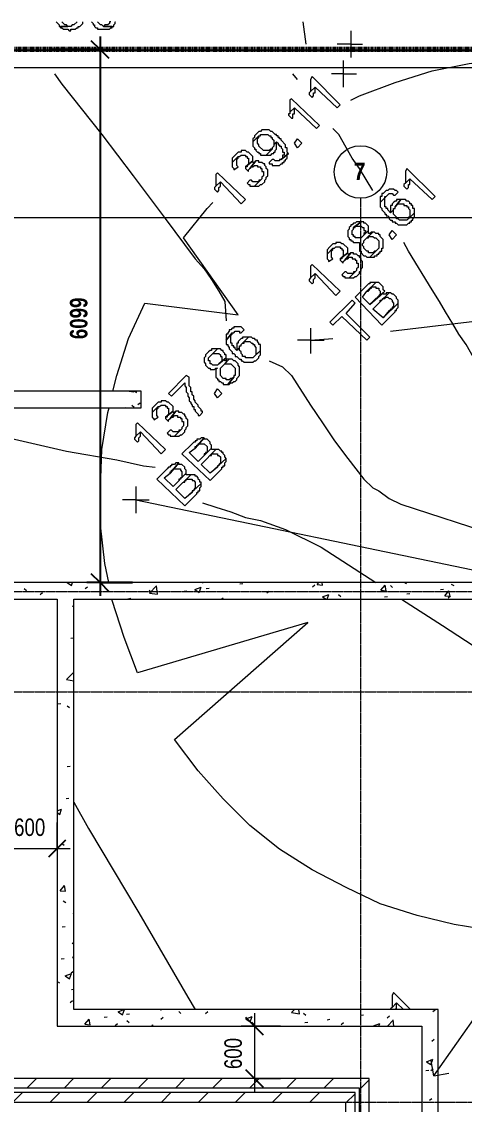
# Model space of a CAD drawing. Header units: millimetres. Extents: x -3370 to 37592, y -25802 to 13127.
# Drawn here: x 23349 to 28412, y 738 to 13127 of the extents above; entities that cross this region are included whole.
import ezdxf

# ---------------------------------------------------------------- set-up
doc = ezdxf.new("R2010")
doc.units = ezdxf.units.MM
for name, pattern in [('Boundary', [16, 10, -3, 0, -3]), ('Dash - Tight', [4.5, 3, -1.5]), ('Grid Line', [22.225, 12.7, -3.175, 3.175, -3.175])]:
    doc.linetypes.add(name, pattern=pattern)
for name, color, linetype, lineweight in [('2 Hoop survey', 8, 'Continuous', 9), ('A-ANNO-DIMS', 211, 'Continuous', 9), ('A-ANNO-DIMS-100', 211, 'Continuous', 9), ('A-DETL', 90, 'Continuous', 9), ('A-WALL', 113, 'Continuous', 18), ('A-WALL-PATT', 111, 'Continuous', 18), ('C-PROP-LINE', 91, 'Boundary', 70), ('G-ANNO-TEXT', 231, 'Continuous', 9), ('S-GRID', 1, 'Continuous', 9), ('S-GRID-IDEN', 1, 'Continuous', 9), ('默认', 18, 'Continuous', 9)]:
    doc.layers.add(name, color=color, linetype=linetype, lineweight=lineweight)
doc.styles.add('Avenir_1', font='', dxfattribs={"width": 0.8, "height": 200})
doc.styles.add('Avenir_B', font='', dxfattribs={"width": 0.9, "height": 200})
doc.styles.add('Avenir_B_1', font='', dxfattribs={"width": 0.8, "height": 200})
doc.styles.get('Avenir_1').set_extended_font_data('Avenir')
doc.styles.get('Avenir_B').set_extended_font_data('Avenir', bold=True)
doc.styles.get('Avenir_B_1').set_extended_font_data('Avenir', bold=True)
doc.dimstyles.new('Choo_2mm_Diagonal_Tick', dxfattribs={"dimscale": 304.8, "dimtxt": 282.499429, "dimasz": 0.656168, "dimexe": 0.492126, "dimexo": 0.0625, "dimgap": 0.164042, "dimtad": 1, "dimdsep": 46, "dimtxsty": 'Avenir_1', "dimblk1": 'OBLIQUE', "dimblk2": 'OBLIQUE', "dimsah": 1, "dimcen": 0.09, "dimdle": 0.492126, "dimazin": 3, "dimtfac": 1, "dimtdec": 4, "dimtix": 1, "dimtmove": 0, "dimatfit": 3, "dimfxl": 0.984252, "dimfxlon": 1, "dimtvp": 1, "dimtolj": 1, "dimarcsym": 2})
doc.dimstyles.new('OJID-2_0mm_Diagonal_Tick', dxfattribs={"dimscale": 304.8, "dimtxt": 282.499429, "dimasz": 0.656168, "dimexe": 0.492126, "dimexo": 0.0625, "dimgap": 0.164042, "dimtad": 1, "dimdsep": 46, "dimtxsty": 'Avenir_1', "dimblk1": 'OBLIQUE', "dimblk2": 'OBLIQUE', "dimsah": 1, "dimcen": 0.09, "dimdle": 0.492126, "dimazin": 3, "dimtfac": 1, "dimtdec": 4, "dimtix": 1, "dimtmove": 0, "dimatfit": 3, "dimfxl": 0.984252, "dimfxlon": 1, "dimtvp": 1, "dimtolj": 1, "dimarcsym": 2})
doc.dimstyles.new('OJID-2_0mm_Diagonal_Tick_-_RED', dxfattribs={"dimscale": 304.8, "dimtxt": 282.499429, "dimasz": 0.656168, "dimexe": 0.492126, "dimexo": 0.0625, "dimgap": 0.164042, "dimtad": 1, "dimdsep": 46, "dimtxsty": 'Avenir_B_1', "dimblk1": 'OBLIQUE', "dimblk2": 'OBLIQUE', "dimsah": 1, "dimcen": 0.09, "dimdle": 0.492126, "dimazin": 3, "dimtfac": 1, "dimtdec": 4, "dimtix": 1, "dimtmove": 0, "dimatfit": 3, "dimfxl": 0.984252, "dimfxlon": 1, "dimtvp": 1, "dimtolj": 1, "dimlwd": 25, "dimlwe": 25, "dimarcsym": 2})
pattern_1 = [(45, (0, 0), (-212.132, 212.132), [])]
pattern_2 = [(50, (0, 0), (728.737, -63.756), [76.2, -838.2]), (355, (0, 0), (-140.972, 764.228), [60.96, -670.56]), (100.451, (60.7, -5.3), (587.77, 700.467), [64.76, -712.36]), (46.184, (0, 203.2), (1084.316, -168.17), [114.3, -1257.3]), (96.636, (90.4, 189.2), (949.61, 989.71), [97.14, -1068.54]), (351.184, (0, 203.2), (949.62, 989.7), [91.44, -1005.84]), (21, (101.6, 152.4), (606.458, -409.06), [76.2, -838.2]), (326, (101.6, 152.4), (247.208, 736.753), [60.96, -670.56]), (71.451, (152.14, 118.3), (853.668, 327.685), [64.76, -712.36]), (37.5, (0, 0), (12.3547, 338.2201), [33.528, -628.904, 33.528, -647.192, -673.1]), (37.5, (0, 0), (12.3547, 338.2201), [-1343.152, 33.528, -639.572]), (7.5, (0, 0), (267.279, 400.722), [33.528, -354.584, 33.528, -613.664, -256.54]), (7.5, (0, 0), (267.279, 400.722), [-1035.304, 33.528, -223.012]), (327.5, (-226.57, 0), (542.3633, -22.9153), [33.528, -220.472, 33.528, -758.952, -1051.56]), (327.5, (-226.57, 0), (542.3633, -22.9153), [-1046.48, 33.528, -1018.032]), (317.5, (-328.17, 0), (592.517, 101.707), [33.528, -296.672, 33.528, -492.76, -746.76]), (317.5, (-328.17, 0), (592.517, 101.707), [-856.488, 33.528, -713.232])]

# ---------------------------------------------------------------- blocks, each defined once
blk = doc.blocks.new('2 Hoop survey-1260670-Lower Ground Floor')
at = {"layer": '默认', "color": 9}
for p, q in [((75034, 23059), (75000, 23316)), ((75542, 23212), (75542, 22907)), ((75542, 23059), (75389, 23059)), ((75542, 23059), (75677, 23059)), ((71234, 22992), (86022, 22992)), ((71234, 22991), (86022, 22965)), ((75457, 22873), (75457, 22568)), ((86022, 22788), (71234, 22788)), ((74932, 22653), (74881, 22721)), ((75457, 22721), (75321, 22721)), ((75457, 22721), (75609, 22721)), ((75999, 19774), (79385, 20181)), ((75084, 19808), (75084, 19520)), ((75084, 19673), (74932, 19673)), ((75084, 19673), (75338, 19690)), ((75084, 19673), (75237, 19673)), ((73086, 17996), (73086, 17692)), ((73086, 17844), (72934, 17844)), ((73086, 17844), (73239, 17844)), ((73086, 17844), (77636, 16897)), ((76226, 12012), (76033, 12206))]:
    blk.add_line(p, q, dxfattribs=at)
at = {"layer": '默认', "color": 9, "flags": 128}
for points in [[(72172, 23316), (72172, 23313), (72206, 23279), (72206, 23262), (72308, 23262), (72291, 23279), (72274, 23279), (72240, 23313), (72240, 23316)], [(72412, 23316), (72375, 23279), (72358, 23279), (72341, 23262), (72223, 23262), (72223, 23245), (72240, 23245), (72257, 23229), (72308, 23229), (72324, 23212), (72341, 23212), (72341, 23229), (72392, 23229), (72409, 23245), (72426, 23245), (72426, 23262), (72443, 23262), (72477, 23296), (72477, 23316)], [(72578, 23316), (72578, 23313), (72595, 23296), (72595, 23279), (72612, 23279), (72612, 23262), (72629, 23245), (72646, 23245), (72646, 23229), (72782, 23229), (72799, 23245), (72815, 23245), (72815, 23262), (72714, 23262), (72697, 23279), (72680, 23279), (72646, 23313), (72646, 23316)], [(72799, 23316), (72799, 23313), (72782, 23313), (72782, 23296), (72765, 23279), (72731, 23279), (72714, 23262), (72832, 23262), (72832, 23279), (72849, 23296), (72849, 23313), (72852, 23316)], [(75542, 22416), (75643, 22467), (76050, 22619), (76473, 22754), (76896, 22839), (77320, 22890), (77743, 21400)], [(72155, 22721), (72240, 22602), (72697, 22026), (73053, 21552), (73408, 21078), (73764, 20604), (73865, 20486), (73950, 20367), (74035, 20232), (74102, 20113), (74119, 19893)], [(75796, 21383), (75643, 21637), (75559, 21755), (75406, 22026), (75372, 22060), (75338, 22094)], [(77150, 12917), (76727, 12984), (76304, 13086), (75880, 13222), (75491, 13408), (75101, 13611), (74729, 13848), (74390, 14119), (74085, 14424), (73798, 14745), (73527, 15101), (75051, 16439), (73103, 15863), (72951, 16269), (72815, 16693), (72813, 16707)], [(72823, 19087), (72866, 19266), (73002, 19690), (73188, 20096), (74255, 19961), (73628, 20841), (73899, 21180), (73967, 21247)], [(77929, 18166), (77895, 18183), (77878, 18183), (77760, 18284), (77658, 18386), (77557, 18504), (77353, 18809), (77235, 18995), (77116, 19165), (77015, 19351), (76862, 19622), (76778, 19740), (76710, 19859), (76625, 19994), (76558, 20113), (76473, 20248), (76202, 20689), (76151, 20790)], [(69818, 19927), (69818, 19690), (69886, 19402), (69971, 19249), (70022, 19165), (70140, 19046), (70276, 18945), (70411, 18877), (71122, 18674), (71698, 18538), (72291, 18403), (72866, 18301), (73019, 18267), (73171, 18234), (73307, 18217)], [(74610, 19436), (74763, 19368), (74864, 19266), (75084, 18928), (75220, 18725), (75355, 18521), (75508, 18318), (75694, 18081), (75796, 17980), (75863, 17946), (75982, 17861), (76117, 17793), (77218, 17438)], [(72775, 16897), (72731, 17116), (72680, 17556), (72680, 17980), (72697, 18420), (72765, 18843), (72778, 18897)], [(73848, 17810), (74001, 17759), (74170, 17709), (74339, 17641), (74509, 17607), (74797, 17505), (74932, 17438), (75068, 17370), (75203, 17302), (75829, 16897)], [(76123, 16707), (76591, 16405), (77844, 15592), (79114, 14796), (80367, 13983), (81637, 13171), (81756, 13086), (82010, 12917), (82128, 12815), (82365, 12629), (82484, 12527), (82552, 12476), (82653, 12443), (82721, 12392), (83043, 11511)], [(72374, 14385), (72545, 14085), (73120, 13120), (73679, 12155), (73764, 12012)], [(76033, 12206), (76016, 12172), (76016, 12036), (76067, 12087), (76147, 12012)], [(76016, 12036), (75999, 12019), (75999, 12012)], [(76050, 12012), (76050, 12019), (76067, 12019), (76067, 12087), (76016, 12036)]]:
    blk.add_lwpolyline(points, dxfattribs=at)
for points in [[(75101, 22687), (75084, 22653), (75084, 22517), (75135, 22568), (75389, 22331), (75423, 22365)], [(75084, 22517), (75068, 22500), (75068, 22484), (75101, 22450), (75118, 22467), (75118, 22500), (75135, 22500), (75135, 22568)], [(74864, 22433), (74847, 22416), (74847, 22280), (74898, 22331), (75152, 22094), (75186, 22128)], [(74847, 22280), (74847, 22263), (74830, 22263), (74830, 22246), (74864, 22213), (74881, 22213), (74881, 22263), (74898, 22263), (74898, 22331)], [(74458, 22026), (74441, 22009), (74441, 21992), (74424, 21976), (74424, 21942), (74492, 22009), (74509, 22009), (74509, 22026), (74593, 22026), (74610, 22009), (74627, 22009), (74627, 21992), (74644, 21992), (74644, 21976), (74661, 21959), (74661, 21908), (74695, 21942), (74712, 21925), (74712, 21908), (74729, 21908), (74729, 21891), (74746, 21891), (74746, 21874), (74763, 21857), (74763, 21823), (74780, 21823), (74780, 21789), (74763, 21789), (74763, 21755), (74746, 21739), (74830, 21806), (74814, 21823), (74814, 21874), (74797, 21874), (74797, 21908), (74746, 21959), (74746, 21976), (74729, 21976), (74729, 21992), (74712, 21992), (74712, 22009), (74695, 22009), (74695, 22026), (74678, 22026), (74644, 22060), (74627, 22060), (74610, 22077), (74526, 22077), (74509, 22060), (74492, 22060)], [(74424, 21942), (74424, 21891), (74441, 21874), (74441, 21857), (74458, 21857), (74458, 21840), (74475, 21823), (74492, 21823), (74492, 21806), (74509, 21806), (74509, 21789), (74576, 21789), (74644, 21857), (74627, 21857), (74610, 21840), (74543, 21840), (74492, 21891), (74492, 21908), (74475, 21925), (74475, 21976), (74492, 21992), (74492, 22009)], [(74661, 21908), (74661, 21891), (74644, 21874), (74644, 21857), (74576, 21789), (74627, 21789), (74644, 21806), (74661, 21806), (74661, 21823), (74678, 21823), (74678, 21840), (74695, 21857), (74695, 21942)], [(74932, 21874), (74898, 21925), (74932, 21976), (74983, 21925)], [(74221, 21789), (74187, 21755), (74187, 21705), (74255, 21772), (74272, 21772), (74289, 21789), (74339, 21789), (74339, 21772), (74356, 21772), (74356, 21755), (74373, 21755), (74373, 21688), (74356, 21671), (74356, 21654), (74339, 21654), (74424, 21722), (74424, 21772), (74373, 21823), (74356, 21823), (74339, 21840), (74289, 21840), (74289, 21823), (74255, 21823)], [(74644, 21739), (74610, 21705), (74610, 21688), (74644, 21688), (74644, 21671), (74729, 21671), (74746, 21688), (74763, 21688), (74763, 21705), (74780, 21705), (74780, 21722), (74797, 21722), (74797, 21739), (74814, 21755), (74814, 21806), (74830, 21806), (74746, 21739), (74729, 21739), (74729, 21722), (74678, 21722), (74661, 21739)], [(74187, 21705), (74187, 21654), (74204, 21637), (74204, 21620), (74255, 21654), (74238, 21671), (74238, 21739), (74255, 21755), (74255, 21772)], [(74339, 21637), (74373, 21603), (74373, 21620), (74390, 21637), (74458, 21722), (74441, 21705), (74424, 21705), (74424, 21722), (74339, 21654)], [(74458, 21722), (74390, 21637), (74407, 21654), (74424, 21654), (74441, 21671), (74475, 21671), (74475, 21654), (74509, 21654), (74509, 21637), (74526, 21637), (74526, 21603), (74543, 21603), (74543, 21552), (74526, 21535), (74526, 21518), (74441, 21434), (74492, 21434), (74509, 21451), (74526, 21451), (74560, 21485), (74560, 21501), (74576, 21518), (74576, 21535), (74593, 21552), (74593, 21620), (74576, 21637), (74576, 21654), (74560, 21671), (74560, 21688), (74543, 21688), (74526, 21705), (74492, 21705), (74492, 21722)], [(74018, 21586), (74001, 21569), (74001, 21434), (74052, 21485), (74289, 21231), (74339, 21281)], [(76185, 21637), (76168, 21603), (76168, 21468), (76219, 21518), (76473, 21281), (76507, 21315)], [(74001, 21434), (73984, 21417), (73984, 21400), (74018, 21366), (74035, 21383), (74035, 21417), (74052, 21434), (74052, 21485)], [(74390, 21501), (74356, 21468), (74373, 21451), (74390, 21451), (74390, 21434), (74441, 21434), (74509, 21501), (74492, 21501), (74492, 21485), (74424, 21485), (74407, 21501)], [(76168, 21468), (76151, 21451), (76151, 21434), (76185, 21400), (76202, 21417), (76202, 21451), (76219, 21451), (76219, 21518)], [(75914, 21349), (75897, 21349), (75897, 21315), (75880, 21315), (75880, 21247), (75982, 21349), (76016, 21349), (76033, 21332), (76050, 21332), (76083, 21366), (76067, 21383), (76050, 21383), (76033, 21400), (75982, 21400), (75965, 21383), (75948, 21383)], [(75880, 21247), (75880, 21197), (75897, 21180), (75897, 21163), (75931, 21129), (75931, 21112), (75948, 21112), (75948, 21095), (75965, 21095), (75982, 21078), (75982, 21061), (75999, 21044), (76016, 21044), (76016, 21027), (76050, 21027), (76050, 21010), (76067, 21010), (76083, 20993), (76185, 20993), (76202, 21010), (76219, 21010), (76219, 21027), (76236, 21027), (76236, 21044), (76253, 21044), (76253, 21061), (76270, 21078), (76270, 21129), (76185, 21044), (76100, 21044), (76083, 21061), (76067, 21061), (76067, 21078), (76033, 21112), (76033, 21163), (75999, 21129), (75965, 21163), (75965, 21180), (75948, 21180), (75948, 21197), (75931, 21197), (75931, 21315), (75948, 21315)], [(76033, 21247), (76016, 21231), (76016, 21214), (75999, 21214), (75999, 21129), (76033, 21163), (76033, 21180), (76050, 21180), (76050, 21197), (76117, 21281), (76067, 21281), (76067, 21264), (76050, 21264)], [(76117, 21281), (76050, 21197), (76083, 21231), (76151, 21231), (76151, 21214), (76185, 21214), (76185, 21197), (76202, 21197), (76202, 21180), (76219, 21163), (76219, 21078), (76202, 21078), (76202, 21061), (76270, 21129), (76270, 21180), (76253, 21180), (76253, 21214), (76236, 21214), (76236, 21231), (76219, 21231), (76219, 21247), (76202, 21264), (76185, 21264), (76168, 21281)], [(75559, 20993), (75542, 20993), (75542, 20977), (75525, 20960), (75525, 20943), (75508, 20926), (75508, 20858), (75525, 20841), (75525, 20824), (75542, 20824), (75542, 20807), (75559, 20807), (75575, 20790), (75643, 20790), (75643, 20689), (75660, 20689), (75660, 20672), (75694, 20638), (75711, 20638), (75728, 20621), (75762, 20621), (75829, 20689), (75813, 20689), (75796, 20672), (75745, 20672), (75745, 20689), (75728, 20689), (75694, 20723), (75694, 20739), (75677, 20756), (75677, 20773), (75694, 20790), (75694, 20807), (75796, 20909), (75779, 20909), (75762, 20892), (75745, 20892), (75745, 20926), (75660, 20841), (75592, 20841), (75592, 20858), (75575, 20858), (75575, 20875), (75559, 20875), (75559, 20926), (75575, 20943), (75575, 20960), (75660, 21027), (75609, 21027), (75592, 21010), (75575, 21010)], [(75660, 21027), (75575, 20960), (75592, 20960), (75592, 20977), (75660, 20977), (75677, 20960), (75694, 20960), (75694, 20926), (75711, 20926), (75711, 20909), (75694, 20892), (75694, 20875), (75745, 20926), (75745, 20977), (75711, 21010), (75694, 21010), (75694, 21027)], [(75796, 20909), (75728, 20841), (75745, 20841), (75745, 20858), (75796, 20858), (75813, 20841), (75829, 20841), (75863, 20807), (75863, 20723), (75762, 20621), (75813, 20621), (75813, 20638), (75846, 20638), (75846, 20655), (75863, 20655), (75863, 20672), (75880, 20672), (75880, 20689), (75897, 20689), (75897, 20723), (75914, 20723), (75914, 20824), (75880, 20858), (75880, 20875), (75863, 20875), (75863, 20892), (75829, 20892), (75813, 20909)], [(76016, 20824), (75982, 20875), (76016, 20926), (76067, 20875)], [(75305, 20739), (75271, 20706), (75271, 20655), (75338, 20723), (75355, 20723), (75372, 20739), (75423, 20739), (75423, 20723), (75440, 20723), (75440, 20706), (75457, 20706), (75457, 20638), (75440, 20621), (75440, 20604), (75423, 20604), (75508, 20672), (75508, 20723), (75457, 20773), (75440, 20773), (75423, 20790), (75372, 20790), (75372, 20773), (75338, 20773)], [(75271, 20655), (75271, 20604), (75288, 20587), (75288, 20570), (75338, 20604), (75321, 20621), (75321, 20689), (75338, 20706), (75338, 20723)], [(75423, 20587), (75457, 20553), (75457, 20570), (75474, 20587), (75542, 20672), (75525, 20655), (75508, 20655), (75508, 20672), (75423, 20604)], [(75542, 20672), (75474, 20587), (75491, 20604), (75508, 20604), (75525, 20621), (75559, 20621), (75559, 20604), (75592, 20604), (75592, 20587), (75609, 20587), (75609, 20553), (75626, 20553), (75626, 20502), (75609, 20486), (75609, 20469), (75525, 20384), (75575, 20384), (75592, 20401), (75609, 20401), (75643, 20435), (75643, 20452), (75660, 20469), (75660, 20486), (75677, 20502), (75677, 20570), (75660, 20587), (75660, 20604), (75643, 20621), (75643, 20638), (75626, 20638), (75609, 20655), (75575, 20655), (75575, 20672)], [(75101, 20536), (75084, 20519), (75084, 20384), (75135, 20435), (75372, 20181), (75423, 20232)], [(75474, 20452), (75440, 20418), (75457, 20401), (75474, 20401), (75474, 20384), (75525, 20384), (75592, 20452), (75575, 20452), (75575, 20435), (75508, 20435), (75491, 20452)], [(75084, 20384), (75068, 20367), (75068, 20350), (75101, 20316), (75118, 20333), (75118, 20367), (75135, 20384), (75135, 20435)], [(75711, 20282), (75592, 20164), (75897, 19842), (76050, 19994), (76050, 20011), (76067, 20011), (76067, 20028), (76083, 20045), (76083, 20096), (75914, 19927), (75796, 20028), (75982, 20215), (75948, 20215), (75948, 20198), (75914, 20198), (75914, 20215), (75762, 20079), (75677, 20164), (75728, 20232), (75829, 20333), (75762, 20333), (75762, 20316), (75745, 20316)], [(75829, 20333), (75728, 20232), (75745, 20232), (75745, 20248), (75762, 20248), (75762, 20265), (75779, 20265), (75779, 20282), (75829, 20282), (75829, 20265), (75863, 20265), (75863, 20248), (75880, 20232), (75880, 20198), (75863, 20181), (75863, 20164), (75846, 20164), (75846, 20147), (75829, 20147), (75762, 20079), (75914, 20215), (75931, 20232), (75914, 20248), (75914, 20282), (75863, 20333)], [(75982, 20215), (75880, 20113), (75880, 20130), (75897, 20130), (75914, 20147), (75931, 20147), (75948, 20164), (75965, 20164), (75982, 20147), (75999, 20147), (76016, 20130), (76016, 20113), (76033, 20096), (76033, 20062), (76016, 20045), (76016, 20028), (75999, 20028), (75999, 20011), (75982, 20011), (75914, 19927), (76083, 20096), (76083, 20130), (76067, 20147), (76067, 20164), (76033, 20198), (76016, 20198), (75999, 20215)], [(75559, 20130), (75305, 19876), (75338, 19842), (75440, 19944), (75728, 19673), (75762, 19707), (75491, 19978), (75592, 20096)], [(74153, 19791), (74153, 19774), (74136, 19757), (74136, 19740), (74119, 19740), (74119, 19673), (74187, 19757), (74204, 19757), (74221, 19774), (74272, 19774), (74272, 19757), (74289, 19757), (74322, 19791), (74289, 19825), (74204, 19825), (74204, 19808), (74187, 19808), (74170, 19791)], [(74119, 19673), (74119, 19622), (74136, 19622), (74136, 19605), (74153, 19588), (74153, 19571), (74187, 19537), (74187, 19520), (74204, 19520), (74221, 19503), (74221, 19486), (74238, 19486), (74272, 19453), (74289, 19453), (74289, 19436), (74306, 19436), (74322, 19419), (74424, 19419), (74441, 19436), (74458, 19436), (74492, 19470), (74492, 19486), (74509, 19503), (74509, 19554), (74424, 19470), (74339, 19470), (74339, 19486), (74306, 19486), (74306, 19503), (74289, 19520), (74289, 19537), (74272, 19554), (74272, 19588), (74238, 19554), (74221, 19571), (74221, 19588), (74204, 19588), (74204, 19605), (74187, 19605), (74187, 19639), (74170, 19639), (74170, 19724), (74187, 19740), (74187, 19757)], [(74272, 19673), (74255, 19656), (74255, 19639), (74238, 19639), (74238, 19554), (74272, 19588), (74272, 19605), (74289, 19605), (74289, 19622), (74373, 19707), (74306, 19707), (74306, 19690), (74289, 19690)], [(74373, 19707), (74306, 19639), (74322, 19639), (74322, 19656), (74390, 19656), (74407, 19639), (74424, 19639), (74424, 19622), (74441, 19622), (74441, 19605), (74458, 19588), (74458, 19503), (74509, 19554), (74509, 19622), (74492, 19622), (74492, 19639), (74475, 19656), (74475, 19673), (74458, 19673), (74441, 19690), (74424, 19690), (74407, 19707)], [(73916, 19537), (73882, 19503), (73882, 19486), (73865, 19470), (73865, 19419), (73882, 19402), (73882, 19385), (73916, 19351), (73933, 19351), (73933, 19334), (73984, 19334), (74001, 19351), (74018, 19351), (74001, 19334), (74001, 19249), (74018, 19233), (74018, 19216), (74035, 19216), (74035, 19199), (74052, 19199), (74068, 19182), (74085, 19182), (74085, 19165), (74136, 19165), (74204, 19249), (74187, 19233), (74170, 19233), (74153, 19216), (74119, 19216), (74119, 19233), (74085, 19233), (74052, 19266), (74052, 19351), (74153, 19453), (74119, 19453), (74119, 19436), (74102, 19436), (74102, 19453), (74119, 19470), (74035, 19402), (74018, 19385), (73967, 19385), (73950, 19402), (73933, 19402), (73933, 19436), (73916, 19436), (73916, 19470), (74018, 19571), (73950, 19571), (73950, 19554), (73933, 19554)], [(74018, 19571), (73967, 19520), (74035, 19520), (74052, 19503), (74052, 19486), (74068, 19486), (74068, 19436), (74035, 19402), (74119, 19470), (74119, 19503), (74102, 19503), (74102, 19520), (74085, 19537), (74085, 19554), (74068, 19554), (74052, 19571)], [(74153, 19453), (74102, 19402), (74170, 19402), (74221, 19351), (74221, 19266), (74204, 19266), (74204, 19249), (74136, 19165), (74153, 19165), (74170, 19182), (74187, 19182), (74204, 19199), (74221, 19199), (74238, 19216), (74238, 19233), (74272, 19266), (74272, 19368), (74255, 19385), (74255, 19402), (74221, 19436), (74204, 19436), (74187, 19453)], [(73662, 19266), (73459, 19063), (73493, 19029), (73645, 19182), (73645, 19148), (73662, 19131), (73662, 19080), (73679, 19063), (73679, 19029), (73696, 19012), (73696, 18979), (73713, 18962), (73713, 18945), (73730, 18928), (73730, 18911), (73747, 18911), (73747, 18877), (73764, 18877), (73764, 18860), (73798, 18826), (73798, 18809), (73815, 18809), (73848, 18843), (73848, 18860), (73831, 18860), (73831, 18877), (73798, 18911), (73798, 18928), (73764, 18962), (73764, 18979), (73747, 18995), (73747, 19029), (73730, 19046), (73730, 19080), (73713, 19080), (73713, 19131), (73696, 19148), (73696, 19249)], [(74018, 19012), (73984, 19063), (74018, 19114), (74068, 19063)], [(73307, 18928), (73273, 18894), (73273, 18843), (73340, 18911), (73357, 18911), (73374, 18928), (73425, 18928), (73425, 18911), (73442, 18911), (73442, 18894), (73459, 18894), (73459, 18826), (73442, 18809), (73442, 18792), (73425, 18792), (73510, 18860), (73510, 18911), (73459, 18962), (73442, 18962), (73425, 18979), (73374, 18979), (73374, 18962), (73340, 18962)], [(73273, 18843), (73273, 18792), (73290, 18775), (73290, 18758), (73340, 18792), (73323, 18809), (73323, 18877), (73340, 18894), (73340, 18911)], [(73425, 18775), (73459, 18741), (73459, 18758), (73476, 18775), (73544, 18860), (73527, 18843), (73510, 18843), (73510, 18860), (73425, 18792)], [(73544, 18860), (73476, 18775), (73493, 18792), (73510, 18792), (73527, 18809), (73561, 18809), (73561, 18792), (73594, 18792), (73594, 18775), (73611, 18775), (73611, 18741), (73628, 18741), (73628, 18691), (73611, 18674), (73611, 18657), (73527, 18572), (73577, 18572), (73594, 18589), (73611, 18589), (73645, 18623), (73645, 18640), (73662, 18657), (73662, 18674), (73679, 18691), (73679, 18758), (73662, 18775), (73662, 18792), (73645, 18809), (73645, 18826), (73628, 18826), (73611, 18843), (73577, 18843), (73577, 18860)], [(73103, 18725), (73086, 18708), (73086, 18572), (73137, 18623), (73374, 18369), (73425, 18420)], [(73086, 18572), (73069, 18555), (73069, 18538), (73103, 18504), (73120, 18521), (73120, 18555), (73137, 18572), (73137, 18623)], [(73476, 18640), (73442, 18606), (73459, 18589), (73476, 18589), (73476, 18572), (73527, 18572), (73594, 18640), (73577, 18640), (73577, 18623), (73510, 18623), (73493, 18640)], [(73730, 18487), (73611, 18369), (73933, 18064), (74068, 18200), (74068, 18217), (74085, 18217), (74085, 18234), (74102, 18234), (74102, 18267), (74119, 18284), (74119, 18318), (73933, 18149), (73831, 18250), (74001, 18420), (73950, 18420), (73950, 18437), (73798, 18284), (73696, 18386), (73764, 18437), (73865, 18555), (73831, 18555), (73815, 18538), (73781, 18538), (73781, 18521), (73764, 18521), (73764, 18504), (73747, 18504)], [(73865, 18555), (73764, 18437), (73764, 18454), (73781, 18454), (73781, 18471), (73798, 18471), (73798, 18487), (73865, 18487), (73899, 18454), (73899, 18386), (73882, 18386), (73882, 18369), (73865, 18369), (73865, 18352), (73950, 18437), (73950, 18471), (73933, 18487), (73933, 18504), (73899, 18538), (73865, 18538)], [(74001, 18420), (73933, 18352), (73950, 18352), (73950, 18369), (74018, 18369), (74018, 18352), (74035, 18352), (74052, 18335), (74052, 18267), (74035, 18250), (74035, 18234), (74018, 18234), (74018, 18217), (73933, 18149), (74119, 18318), (74102, 18335), (74102, 18352), (74085, 18369), (74085, 18386), (74068, 18386), (74068, 18403), (74052, 18403), (74035, 18420)], [(73442, 18200), (73323, 18081), (73645, 17776), (73781, 17912), (73781, 17929), (73798, 17929), (73798, 17946), (73815, 17946), (73815, 17980), (73831, 17996), (73831, 18030), (73645, 17861), (73544, 17963), (73713, 18132), (73662, 18132), (73662, 18149), (73510, 17996), (73408, 18098), (73476, 18149), (73577, 18267), (73544, 18267), (73527, 18250), (73493, 18250), (73493, 18234), (73476, 18234), (73476, 18217), (73459, 18217)], [(73577, 18267), (73476, 18149), (73476, 18166), (73493, 18166), (73493, 18183), (73510, 18183), (73510, 18200), (73594, 18200), (73594, 18183), (73611, 18166), (73611, 18098), (73594, 18098), (73594, 18081), (73577, 18081), (73577, 18064), (73662, 18149), (73662, 18183), (73645, 18200), (73645, 18217), (73611, 18250), (73577, 18250)], [(73713, 18132), (73628, 18047), (73645, 18047), (73645, 18064), (73662, 18064), (73662, 18081), (73730, 18081), (73730, 18064), (73747, 18064), (73764, 18047), (73764, 17980), (73747, 17963), (73747, 17946), (73730, 17946), (73730, 17929), (73645, 17861), (73831, 18030), (73831, 18047), (73815, 18047), (73815, 18064), (73798, 18081), (73798, 18098), (73781, 18115), (73764, 18115), (73764, 18132)]]:
    blk.add_lwpolyline(points, close=True, dxfattribs=at)
blk = doc.blocks.new('Family - ___-1140397-Lower Ground Floor')
at = {"layer": 'C-PROP-LINE'}
blk.add_line((37592, 12808), (-3370, 12808), dxfattribs=at)
blk = doc.blocks.new('轴网 - Annotation - Grid Head _Circle 6mm_-283740-Lower Ground Floor')
at = {"layer": 'S-GRID-IDEN'}
blk.add_circle((0, 0), 3, dxfattribs=at)
blk = doc.blocks.new('DIMBLOCK29-Lower Ground Floor')
at = {"layer": 'A-ANNO-DIMS-100'}
for p, q in [((26011, 1783), (26011, 883)), ((26311, 1633), (25861, 1633)), ((26011, 1633), (26311, 1633)), ((26311, 1033), (25861, 1033)), ((26011, 1033), (26311, 1033))]:
    blk.add_line(p, q, dxfattribs=at)
at = {"layer": 'A-ANNO-DIMS-100', "lineweight": 25}
for p, q in [((26011, 1633), (25911, 1733)), ((26011, 1633), (26111, 1533)), ((26011, 1033), (25911, 1133)), ((26011, 1033), (26111, 933))]:
    blk.add_line(p, q, dxfattribs=at)
at = {"layer": 'A-ANNO-DIMS-100', "color": 0, "insert": (25667, 1141), "char_height": 200, "width": 461.04, "attachment_point": 1, "rotation": 90, "line_spacing_factor": 1.129998, "style": 'Avenir_1'}
blk.add_mtext('600', dxfattribs=at)
blk = doc.blocks.new('_Oblique')
at = {"color": 0, "linetype": 'ByBlock', "lineweight": -2}
blk.add_line((-0.5, -0.5), (0.5, 0.5), dxfattribs=at)
blk = doc.blocks.new('DIMBLOCK30-Lower Ground Floor')
at = {"layer": 'A-ANNO-DIMS-100'}
for p, q in [((23154, 3965), (23154, 3515)), ((23154, 3665), (23154, 3965)), ((23754, 3965), (23754, 3515)), ((23754, 3665), (23754, 3965)), ((23004, 3665), (23904, 3665))]:
    blk.add_line(p, q, dxfattribs=at)
at = {"layer": 'A-ANNO-DIMS-100', "lineweight": 25}
for p, q in [((23154, 3665), (23254, 3765)), ((23754, 3665), (23854, 3765)), ((23154, 3665), (23054, 3565)), ((23754, 3665), (23654, 3565))]:
    blk.add_line(p, q, dxfattribs=at)
at = {"layer": 'A-ANNO-DIMS-100', "color": 0, "insert": (23262, 4009), "char_height": 200, "width": 461.04, "attachment_point": 1, "line_spacing_factor": 1.129998, "style": 'Avenir_1'}
blk.add_mtext('600', dxfattribs=at)
blk = doc.blocks.new('DIMBLOCK52-Lower Ground Floor')
at = {"layer": 'A-ANNO-DIMS-100', "lineweight": 25}
for p, q in [((24245, 12808), (24145, 12908)), ((24245, 12958), (24245, 6558)), ((23690, 12808), (24395, 12808)), ((24245, 12808), (23690, 12808)), ((24245, 12808), (24345, 12708)), ((24617, 6708), (24095, 6708)), ((24245, 6708), (24145, 6808)), ((24245, 6708), (24345, 6608)), ((24245, 6708), (24617, 6708))]:
    blk.add_line(p, q, dxfattribs=at)
at = {"layer": 'A-ANNO-DIMS-100', "color": 0, "lineweight": 25, "insert": (23901, 9494), "char_height": 200, "width": 632.8, "attachment_point": 1, "rotation": 90, "line_spacing_factor": 1.129998, "style": 'Avenir_B_1'}
blk.add_mtext('6099', dxfattribs=at)
blk = doc.blocks.new('DIMBLOCK68-Lower Ground Floor')
at = {"layer": 'A-ANNO-DIMS-100'}
for p, q in [((8584, 10586), (8584, 11036)), ((32124, 10586), (32124, 11036)), ((8434, 10886), (32274, 10886)), ((8584, 10886), (8584, 10586)), ((32124, 10886), (32124, 10586))]:
    blk.add_line(p, q, dxfattribs=at)
at = {"layer": 'A-ANNO-DIMS-100', "lineweight": 25}
for p, q in [((8584, 10886), (8684, 10986)), ((32124, 10886), (32224, 10986)), ((8584, 10886), (8484, 10786)), ((32124, 10886), (32024, 10786))]:
    blk.add_line(p, q, dxfattribs=at)
at = {"layer": 'A-ANNO-DIMS-100', "color": 0, "insert": (20034, 11230), "char_height": 200, "width": 768.4, "attachment_point": 1, "line_spacing_factor": 1.129998, "style": 'Avenir_1'}
blk.add_mtext('23540', dxfattribs=at)

msp = doc.modelspace()

# ---------------------------------------------------------------- hatches: boundary and pattern name
at = {"layer": 'A-WALL-PATT', "lineweight": 9}
h = msp.add_hatch(dxfattribs=at)
h.set_pattern_fill('FP_1', color=256, style=0, pattern_type=2)
h.set_pattern_definition(pattern_2)
h.paths.add_polyline_path([(22614.04, 8708.364), (24714.04, 8708.364), (24714.04, 8898.364), (22614.04, 8898.364)])
h = msp.add_hatch(dxfattribs=at)
h.set_pattern_fill('FP_1', color=256, style=0, pattern_type=2)
h.set_pattern_definition(pattern_2)
h.paths.add_polyline_path([(23154.04, 6518.364), (30134.04, 6518.364), (30134.04, 6708.364), (23154.04, 6708.364)])
h = msp.add_hatch(dxfattribs=at)
h.set_pattern_fill('FP_1', color=256, style=0, pattern_type=2)
h.set_pattern_definition(pattern_2)
h.paths.add_polyline_path([(23769.505, 1633.364), (23944.04, 1633.364), (23944.04, 6518.364), (23754.04, 6518.364), (23754.04, 1633.364)])
h = msp.add_hatch(dxfattribs=at)
h.set_pattern_fill('FP_1', color=256, style=0, pattern_type=2)
h.set_pattern_definition(pattern_2)
h.paths.add_polyline_path([(27924.04, 1633.364), (28114.04, 1633.364), (28114.04, 1823.364), (23944.04, 1823.364), (23944.04, 1633.364), (27351.357, 1633.364)])
h = msp.add_hatch(dxfattribs=at)
h.set_pattern_fill('FP_1', color=256, style=0, pattern_type=2)
h.set_pattern_definition(pattern_2)
h.paths.add_polyline_path([(27924.04, -136.636), (28114.04, -136.636), (28114.04, 1633.364), (27924.04, 1633.364), (27924.04, 53.364)])
h = msp.add_hatch(dxfattribs=at)
h.set_pattern_fill('FP_2', color=256, style=0, pattern_type=2)
h.set_pattern_definition(pattern_1)
h.paths.add_polyline_path([(27214.04, 923.364), (27214.04, 1033.364), (23154.04, 1033.364), (23154.04, 923.364), (27167.456, 923.364)])
h = msp.add_hatch(dxfattribs=at)
h.set_pattern_fill('FP_2', color=256, style=0, pattern_type=2)
h.set_pattern_definition(pattern_1)
h.paths.add_polyline_path([(27324.04, -846.636), (27324.04, 1033.364), (27214.04, 1033.364), (27214.04, -846.636)])
h = msp.add_hatch(dxfattribs=at)
h.set_pattern_fill('FP_2', color=256, style=0, pattern_type=2)
h.set_pattern_definition(pattern_1)
h.paths.add_polyline_path([(24791.225, 763.364), (27054.04, 763.364), (27054.04, 873.364), (22994.04, 873.364), (22994.04, 763.364), (23403.249, 763.364)])
h = msp.add_hatch(dxfattribs=at)
h.set_pattern_fill('FP_2', color=256, style=0, pattern_type=2)
h.set_pattern_definition(pattern_1)
h.paths.add_polyline_path([(27164.04, -1006.636), (27164.04, 873.364), (27054.04, 873.364), (27054.04, -1006.636)])

# ---------------------------------------------------------------- linework, layer by layer
at = {"layer": 'A-DETL', "linetype": 'Dash - Tight'}
msp.add_line((30134.04, 6708.364), (22614.04, 6708.364), dxfattribs=at)
at = {"layer": 'A-WALL'}
for p, q in [((24714.04, 8898.364), (22804.04, 8898.364)), ((24714.04, 8708.364), (24714.04, 8898.364)), ((22614.04, 8708.364), (24714.04, 8708.364)), ((30134.04, 6708.364), (22614.04, 6708.364)), ((23154.04, 6518.364), (23754.04, 6518.364)), ((23754.04, 6518.364), (23754.04, 1633.364)), ((23944.04, 6518.364), (30134.04, 6518.364)), ((23944.04, 1823.364), (23944.04, 6518.364)), ((28114.04, 1823.364), (23944.04, 1823.364)), ((28114.04, 53.364), (28114.04, 1823.364)), ((23754.04, 1633.364), (27924.04, 1633.364)), ((27924.04, 1633.364), (27924.04, -136.636)), ((27324.04, 1033.364), (23154.04, 1033.364)), ((27324.04, -736.636), (27324.04, 1033.364)), ((22814.04, 763.364), (27054.04, 763.364)), ((27054.04, 763.364), (27054.04, -736.636))]:
    msp.add_line(p, q, dxfattribs=at)
at = {"layer": 'A-WALL', "lineweight": 9}
for p, q in [((27164.04, 873.364), (22994.04, 873.364)), ((27214.04, 923.364), (23044.04, 923.364)), ((27164.04, -896.636), (27164.04, 873.364)), ((27214.04, -846.636), (27214.04, 923.364))]:
    msp.add_line(p, q, dxfattribs=at)
at = {"layer": 'G-ANNO-TEXT', "color": 7}
for q in [(28587.997, 1811.546), (28030.663, 1237.689), (28235.017, 1093.676)]:
    msp.add_line((28060.833, 1063.506), q, dxfattribs=at)
at = {"layer": 'S-GRID', "linetype": 'Grid Line'}
for p, q in [((27224.04, 11106.923), (27224.04, -1761.879)), ((-1062.147, 6608.364), (36838.524, 6608.364)), ((-1062.147, 5458.364), (36838.524, 5458.364)), ((-1062.147, 763.364), (36878.524, 763.364))]:
    msp.add_line(p, q, dxfattribs=at)

# ---------------------------------------------------------------- block references
at = {"layer": '2 Hoop survey', "color": 9}
msp.add_blockref('2 Hoop survey-1260670-Lower Ground Floor', (-48430.024, -10188.937), dxfattribs=at)
at = {"layer": 'C-PROP-LINE'}
msp.add_blockref('Family - ___-1140397-Lower Ground Floor', (0, 0), dxfattribs=at)
at = {"layer": 'S-GRID-IDEN', "xscale": 99.99999999999993, "yscale": 99.99999999999993, "zscale": 99.99999999999993, "rotation": 180}
msp.add_blockref('轴网 - Annotation - Grid Head _Circle 6mm_-283740-Lower Ground Floor', (27224.04, 11406.923), dxfattribs=at)

# ---------------------------------------------------------------- texts
at = {"layer": 'S-GRID-IDEN', "insert": (27146.762, 11513.575), "char_height": 200, "width": 180.37969, "attachment_point": 1, "style": 'Avenir_B'}
msp.add_mtext('\\fAvenir|b1|i0|c134|p34|;\\W.9;7', dxfattribs=at)

# ---------------------------------------------------------------- dimensions: what is measured, and where the dimension line sits
at = {"layer": 'A-ANNO-DIMS', "lineweight": 25}
dim = msp.add_linear_dim(base=(24245.0339, 6708.3636), p1=(23689.6006, 12807.6085), p2=(24616.528, 6708.3636), angle=90, dimstyle='OJID-2_0mm_Diagonal_Tick_-_RED', override={"dimfxl": 6169.277384}, dxfattribs=at)
dim.commit()
dim.dimension.update_dxf_attribs({"geometry": 'DIMBLOCK52-Lower Ground Floor', "text_midpoint": (24091.8126, 9757.9861)})
at = {"layer": 'A-ANNO-DIMS'}
for base, p1, p2, dimstyle, override, picture, middle in [((32123.578, 10885.692), (8584.04, 10585.692), (32123.578, 10585.692), 'Choo_2mm_Diagonal_Tick', {"dimfxl": 23539.538228}, 'DIMBLOCK68-Lower Ground Floor', (20353.809, 11039.082)), ((23754.04, 3664.896), (23154.04, 3964.896), (23754.04, 3964.896), 'OJID-2_0mm_Diagonal_Tick', {"dimfxl": 600}, 'DIMBLOCK30-Lower Ground Floor', (23454.04, 3818.286))]:
    dim = msp.add_linear_dim(base=base, p1=p1, p2=p2, dimstyle=dimstyle, override=override, dxfattribs=at)
    dim.commit()
    dim.dimension.update_dxf_attribs({"geometry": picture, "text_midpoint": middle})
dim = msp.add_linear_dim(base=(26011.154, 1033.364), p1=(26311.154, 1633.364), p2=(26311.154, 1033.364), angle=90, dimstyle='OJID-2_0mm_Diagonal_Tick', override={"dimfxl": 600}, dxfattribs=at)
dim.commit()
dim.dimension.update_dxf_attribs({"geometry": 'DIMBLOCK29-Lower Ground Floor', "text_midpoint": (25857.764, 1333.364)})

doc.saveas('drawing.dxf')
